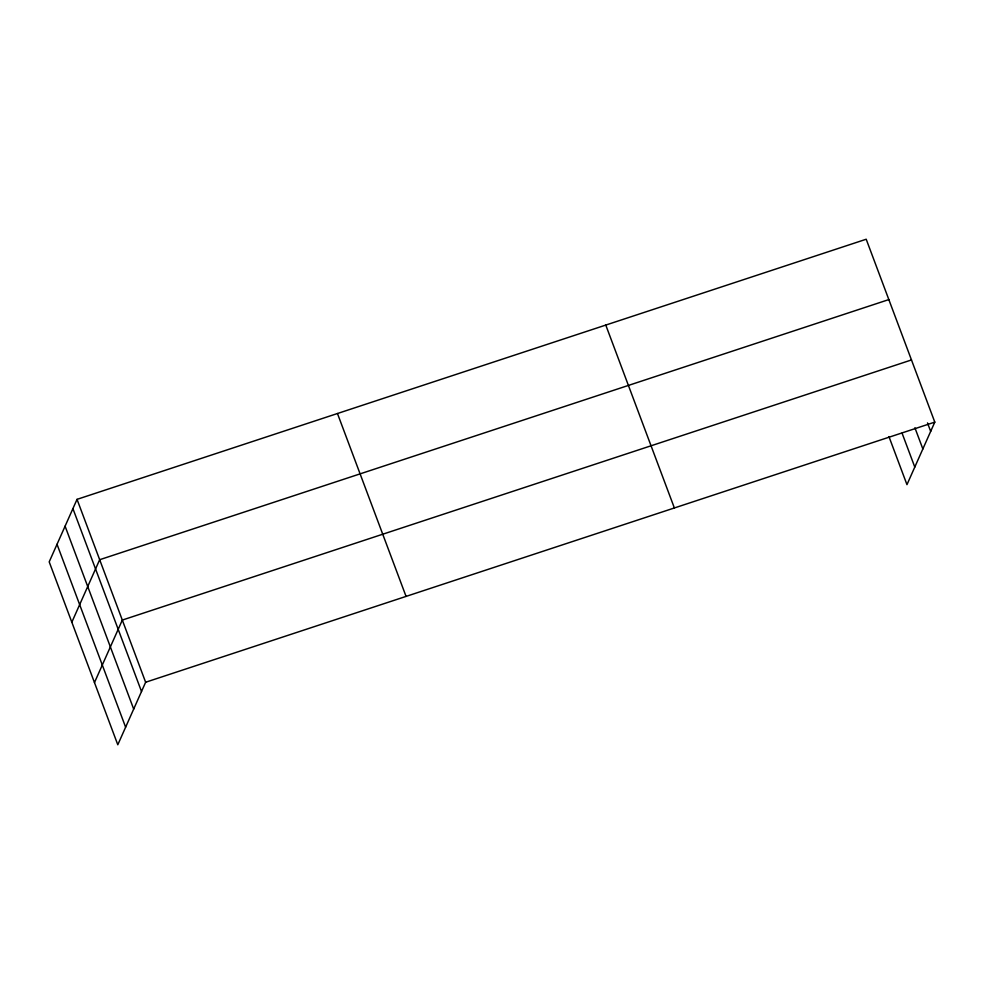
<?xml version="1.0" encoding="UTF-8"?>
<svg xmlns="http://www.w3.org/2000/svg" width="984" height="984" viewBox="0 0 984 984"><rect width="100%" height="100%" fill="white"/><g stroke="black" fill="none" stroke-linecap="round" stroke-linejoin="round"><path stroke-width="1.48" d="M77.035 499.355L49.2 561.876L117.797 744.765L145.632 682.244L77.035 499.355L866.203 239.235L934.8 422.124L906.965 484.645L888.946 436.588M71.832 622.22L99.667 559.712L888.835 299.591M94.476 682.576L122.311 620.068L911.479 359.947M145.632 682.244L934.8 422.124M927.494 422.911L930.679 431.386M914.899 427.757L922.857 448.962M902.07 433.157L914.788 467.068M605.775 325.077L674.372 507.965M337.463 413.514L406.06 596.402M72.914 508.617L141.511 691.506M65.092 526.194L133.689 709.083M57.023 544.3L125.62 727.188"/></g></svg>
